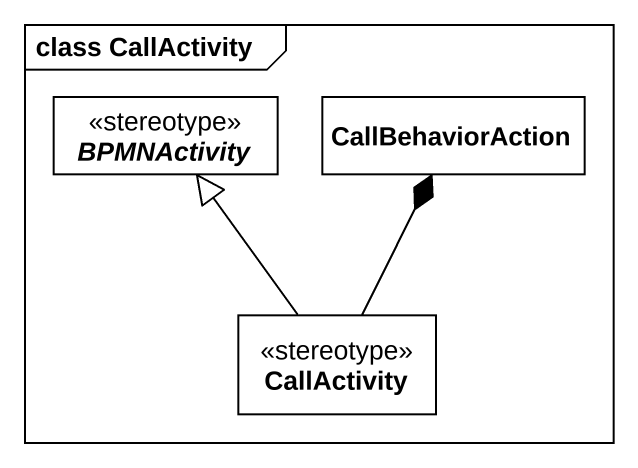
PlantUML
@startuml
mainframe class CallActivity
hide circle
hide empty members
abstract class BPMNActivity <<stereotype>>
class CallBehaviorAction
class CallActivity <<stereotype>>
CallActivity -up-|> BPMNActivity
CallActivity -up-* CallBehaviorAction
@enduml
